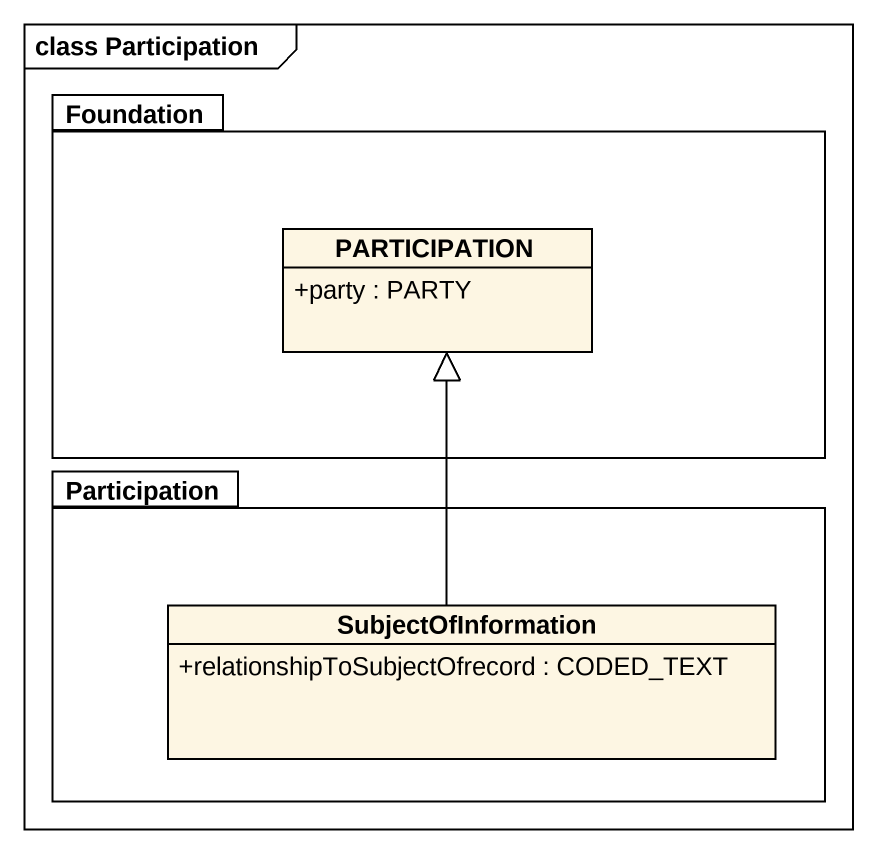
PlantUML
@startuml
mainframe class Participation
hide circle
hide empty members
skinparam classAttributeIconSize 0
package Foundation {
  class PARTICIPATION {
    +party : PARTY
  }
}
package Participation {
  class SubjectOfInformation {
    +relationshipToSubjectOfrecord : CODED_TEXT
  }
}
SubjectOfInformation -up-|> PARTICIPATION
@enduml
